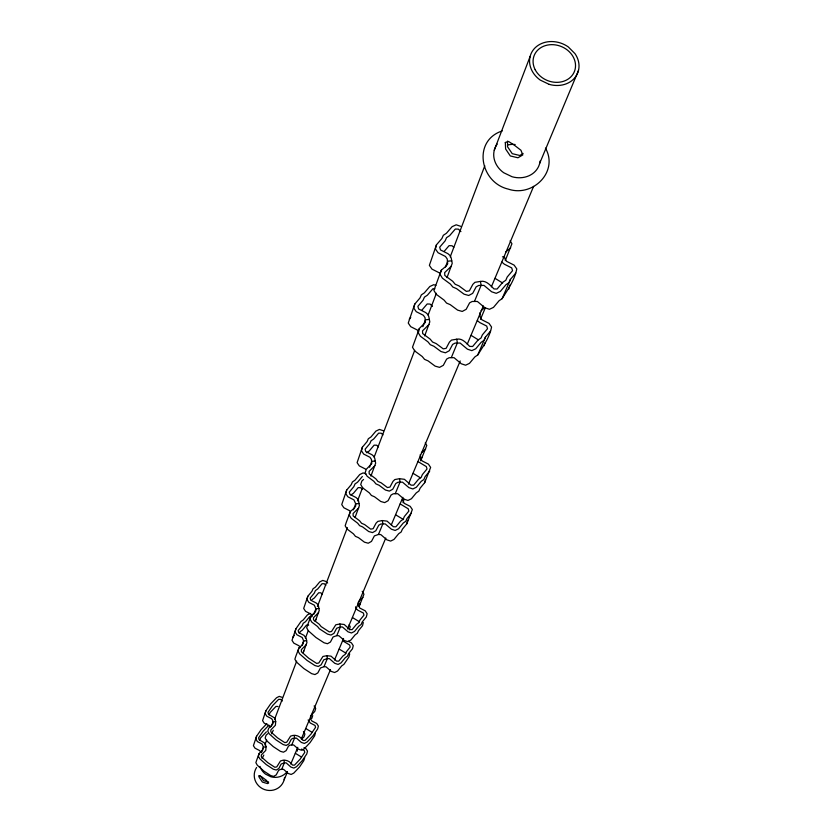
<?xml version="1.0" encoding="UTF-8"?>
<svg xmlns="http://www.w3.org/2000/svg" width="832" height="832" viewBox="0 0 832 832"><rect width="100%" height="100%" fill="white"/><g stroke="black" fill="none" stroke-linecap="round" stroke-linejoin="round"><path stroke-width="1.25" d="M507.541 141.086L507.53 146.723L512.231 153.67L519.854 155.49L523.11 153.452M460.751 226.335L456.186 224.806L452.109 226.668L446.399 233.293L443.331 235.29L441.906 238.493L436.467 244.806L435.406 248.924L438.048 252.73L445.463 256.474L447.21 258.939L447.689 263.765L446.337 265.897L441.314 270.192L433.898 290.462L436.301 294.341L444.101 300.123L446.555 303.087L450.216 304.647L457.621 310.128L462.238 311.438L466.159 309.327L469.602 302.879L472.139 301.486L477.36 301.444L484.9 307.767L489.445 309.286L493.48 307.393L499.096 300.706L502.112 298.698C507.915 289.39 514.592 280.114 516.786 268.923L514.124 265.127L506.709 261.394L504.962 258.929L504.473 256.703L502.445 256.87M435.895 285.428L433.722 284.7L429.811 286.51L424.32 292.916L421.377 294.85L420.004 297.95L414.783 304.054L413.743 308.038L416.26 311.688L423.353 315.276L425.017 317.647L425.464 322.296L419.328 328.515L412.485 347.235L414.773 350.979L422.23 356.522L424.57 359.372L428.064 360.87L435.136 366.132L439.546 367.37L443.321 365.331L446.638 359.091L449.072 357.75L454.064 357.687L461.261 363.761L465.608 365.206L469.477 363.366L474.874 356.907L477.766 354.962C483.163 346.195 489.57 337.563 491.566 327.028L489.029 323.378L481.946 319.8L480.282 317.439L479.794 312.811M508.768 289.182L509.766 285.085M484.182 345.758L484.91 342.794M363.584 479.482L361.868 480.99L360.724 484.536L362.742 487.916L369.346 492.887L371.415 495.456L374.514 496.787L380.786 501.498L384.706 502.601L388.076 500.718L391.082 495.04L393.266 493.802L397.717 493.719L404.092 499.169L407.961 500.448L411.424 498.753L416.291 492.856L418.881 491.067L420.087 488.238L424.674 482.674L425.277 480.272M424.674 482.674L430.643 467.407L428.407 464.121L422.136 460.928L420.659 458.796L420.264 454.594M365.903 473.834L363.106 472.909L359.726 474.542L354.962 480.23L352.414 481.957L351.218 484.692L346.674 490.1L345.758 493.605L347.88 496.798L353.933 499.876L355.69 503.828L355.67 506.022L354.536 507.842L350.366 511.534L346.278 522.361L345.166 525.793L347.1 529.058L353.454 533.863L355.441 536.349L358.426 537.618L364.447 542.173L368.233 543.223L371.478 541.403L374.39 535.891L378.466 534.466L380.786 534.591L386.911 539.854L390.634 541.091L393.973 539.438L398.674 533.718L401.18 531.981L402.355 529.246L406.786 523.838L407.659 520.354M406.786 523.838L412.35 509.548L410.207 506.366L404.175 503.298L402.397 499.356M363.314 622.544L362.502 625.747L358.446 630.718L357.375 633.246L355.098 634.847L350.802 640.12L347.766 641.649L344.406 640.536L338.884 635.752L336.783 635.638L333.091 636.979L330.429 642.034L327.465 643.729L324.054 642.782L315.931 637.489L308.422 630.854L306.686 627.869L307.715 624.718L311.033 615.888L314.829 612.487L315.869 610.813L315.89 608.795L314.319 605.186L308.87 602.399L306.966 599.487L307.809 596.274L311.948 591.282L313.05 588.765L315.359 587.174L319.706 581.922L322.764 580.414L326.134 581.526L327.631 583.024M349.69 653.931L348.899 657.041L343.928 664.331L341.713 665.891L337.553 671.018L334.61 672.516L331.354 671.445L326.019 666.796L323.991 666.692L320.414 668.002L317.824 672.922L314.964 674.565L311.657 673.66L303.805 668.522L296.546 662.095L294.871 659.204L295.87 656.136L298.979 647.878L302.661 644.571L303.69 640.983L302.182 637.478L296.91 634.774L295.069 631.956L295.89 628.836L300.976 621.525L303.212 619.975L307.424 614.869L310.388 613.392M304.21 759.491L304.689 757.619M315.39 732.961L314.652 735.842L310.066 742.602L304.19 748.821L301.486 750.214L298.522 749.226L293.644 744.962L290.202 745.077L288.496 746.096L286.114 750.651L283.483 752.19L280.457 751.358L273.281 746.647L266.666 740.73L265.148 738.067L266.074 735.218L267.748 733.689M414.783 304.054L408.242 323.066L410.727 326.674L417.726 330.221L418.818 331.791M383.292 430.726L379.413 429.437L375.908 431.111L370.978 436.977L368.337 438.745L367.099 441.574L362.398 447.158L361.452 450.767L363.667 454.064L369.949 457.267L371.415 459.399L371.779 463.611L366.278 469.3L365.123 472.878L367.162 476.278L373.838 481.302L375.929 483.902L379.07 485.243L385.403 490.006L389.366 491.109L392.766 489.216L395.803 483.496L398.008 482.248L402.501 482.154L408.949 487.656L412.859 488.956L416.354 487.25L421.262 481.302L423.894 479.502L425.1 476.642L429.738 471.037M295.89 628.836L292.001 640.338L293.821 643.136L299.042 645.809L300.248 647.629M266.895 723.611L261.123 729.643L256.568 736.258L255.819 739.076L257.442 741.603L262.111 744.006L263.442 747.157L262.506 750.391L259.22 753.397L256.776 759.897L255.871 762.663L257.348 765.263L263.765 771.014L270.733 775.59L273.666 776.391L276.224 774.894L278.543 770.453L280.197 769.465L283.546 769.34L288.267 773.5L291.158 774.446L293.79 773.084L299.499 767.021L303.961 760.427M282.235 697.372L279.25 696.384L276.536 697.757L270.598 703.955L265.918 710.726L265.148 713.627L266.822 716.217L271.638 718.692L272.74 720.387L272.979 723.736L268.663 728.322L267.738 731.182L269.266 733.876L275.943 739.835L283.182 744.578L286.229 745.42L288.881 743.87L291.283 739.284L292.999 738.265L296.473 738.14L301.382 742.446L304.377 743.434L307.102 742.03L313.019 735.779L317.637 728.967L318.386 726.066L316.701 723.466L311.886 721.001L310.783 719.316L310.534 715.978L314.777 711.412L315.692 708.573L314.153 705.91M424.663 335.93L429.801 321.87L428.854 316.867L428.002 314.579L425.703 312.572L418.621 308.984L417.862 306.342L423.082 300.238L424.445 297.128L427.388 295.194L432.879 288.777L434.824 288.85M446.992 277.68L452.223 263.328L451.225 258.149L450.32 255.767L447.918 253.677L440.492 249.933L439.691 247.187L445.13 240.874L446.545 237.661L449.613 235.664L455.322 229.039L458.38 229.143L460.928 231.587M370.906 476.143L375.648 463.195L374.847 458.671L374.098 456.591L372.07 454.792L365.778 451.599L365.123 449.197L369.824 443.622L371.062 440.794L373.693 439.015L378.633 433.15L381.243 433.212L382.959 434.907M315.848 619.268L315.224 621.39L319.238 610.407L318.573 606.403L317.938 604.562L316.181 602.982L310.731 600.194L310.18 598.073L314.309 593.081L315.411 590.564L317.72 588.962L322.057 583.71L324.334 583.752L325.822 585.239M355.025 517.577L359.403 505.596L358.634 501.228L357.926 499.221L355.971 497.474L349.929 494.395L349.294 492.076L353.829 486.668L355.035 483.922L357.573 482.196L362.346 476.507M273.312 730.278L271.544 733.793M303.753 650.832L303.15 652.891L306.935 642.533L306.29 638.643L303.982 635.336L298.709 632.632L298.178 630.573L302.182 625.716L303.254 623.272L305.49 621.712L309.702 616.606L311.906 616.637M263.817 755.071L262.09 758.493M505.253 260.634L511.94 243.734L510.11 240.833M402.99 502.663L404.061 499.262M421.782 457.288L420.68 460.793L426.795 445.422L425.256 442.894M349.253 629.824L350.23 626.756L349.107 624.832M360.173 603.21L359.174 606.341L363.958 594.246L362.201 591.271M311.823 718.411L312.728 715.593M441.314 270.192L440.003 274.269L442.437 278.2L450.341 284.034L452.826 287.04L456.539 288.621L464.038 294.164L468.707 295.485L472.68 293.363L476.154 286.842L478.722 285.449L484.006 285.407L491.65 291.793L496.246 293.332L500.334 291.429L506.002 284.679L509.049 282.662L510.432 279.417L515.778 273.052M419.328 328.515L418.059 332.446L420.378 336.232L427.929 341.827L430.3 344.718L433.836 346.226L440.991 351.541L445.453 352.799L449.27 350.74L452.618 344.448L455.083 343.096L460.127 343.044L467.418 349.17L471.817 350.636L475.738 348.785L481.187 342.264L484.11 340.309L485.441 337.168L490.589 331.022M298.979 647.878L297.981 650.978L299.666 653.89L306.987 660.369L314.912 665.548L318.25 666.463L321.131 664.81L323.742 659.849L327.35 658.538L329.399 658.642L334.786 663.322L338.062 664.404L341.037 662.906L345.228 657.738L347.454 656.167L348.514 653.692L352.466 648.814L353.267 645.684L351.416 642.866L348.254 641.254M311.033 615.888L310.003 619.07L311.75 622.076L317.533 626.486L319.332 628.763L327.538 634.109L330.98 635.055L333.965 633.36L336.648 628.254L340.382 626.912L342.493 627.026L348.067 631.852L351.458 632.975L354.526 631.436L358.852 626.122L361.15 624.51L362.232 621.972L366.319 616.959L367.141 613.735L365.217 610.823L359.767 608.046L358.186 604.438L358.197 602.441L359.216 600.777L362.96 597.397M350.366 511.534L349.242 514.998L351.198 518.294L357.614 523.141L359.622 525.647L362.638 526.937L368.722 531.534L372.538 532.594L375.825 530.754L378.758 525.2L380.879 523.994L385.216 523.9L391.414 529.204L395.169 530.452L398.549 528.788L403.291 523.016L405.818 521.269L406.994 518.513L411.466 513.063M259.22 753.397L258.315 756.184L259.802 758.794L266.271 764.598L273.291 769.205L276.255 770.016L278.824 768.508L281.174 764.036L284.388 762.83L286.208 762.913L290.971 767.104L293.883 768.061L296.525 766.688L302.276 760.594L306.779 753.948L307.507 751.119L305.874 748.592L304.013 747.635M256.568 736.258L253.406 745.68L255.008 748.186L259.646 750.568L260.707 752.201M265.918 710.726L262.579 720.626L264.233 723.206L269.017 725.66L270.109 727.334M307.809 596.274L303.68 608.452L305.562 611.333L310.97 614.099L312.218 615.971M346.674 490.1L341.734 504.598L343.834 507.749L349.814 510.796M362.398 447.158L357.105 462.634L359.299 465.899L365.518 469.061M436.467 244.806L429.374 265.377L431.985 269.131L439.317 272.834L440.461 274.456M261.383 752.606L263.442 747.157L266.063 746.855L265.762 750.412L261.321 754.978L261.352 756.881L267.831 762.674L274.851 767.281L276.754 766.886L280.478 760.989C285.064 758.909 289.91 760.937 292.542 765.118L294.497 765.128L300.258 759.034L304.762 752.388L304.283 750.537L301.475 749.102M271.253 726.554L273.01 721.926L275.704 721.625L275.402 725.275L270.826 729.955L270.868 731.91L277.545 737.87L284.783 742.612L286.749 742.206L290.566 736.154C295.298 734.022 300.269 736.112 302.994 740.407L305.011 740.428L310.929 734.178L315.557 727.366L315.058 725.462L310.242 722.987L308.142 719.94M301.891 645.726L303.69 640.983L306.634 640.661M313.789 614.349L315.89 608.795L318.937 608.473M353.392 509.87L355.69 503.828L359.05 503.495M369.564 467.23L371.79 461.344L375.274 461.011M422.843 326.674L425.454 319.8L429.364 319.457M445.463 266.999L447.678 261.165L451.766 260.832M264.857 744.921L266.708 740.064M274.539 719.42L296.681 661.149M305.438 638.082L308.204 630.791M317.429 606.507L347.391 527.592M357.542 500.885L362.606 487.531M374.14 457.174L414.71 350.334M428.085 315.12L436.384 293.27M450.216 256.849L484.796 165.786M494.25 150.301L530.109 56.493M281.736 769.257L284.388 762.83L283.993 760.282M291.782 744.869L294.59 738.057L294.185 735.436M323.991 666.692L327.35 658.538L326.882 655.699L322.941 656.458L318.802 662.99L316.649 663.416L308.724 658.247L301.402 651.768L301.35 649.657L306.322 644.613M336.783 635.638L340.382 626.912L339.893 624L335.816 624.77L331.542 631.478L329.326 631.925L321.131 626.579L319.322 624.302L313.55 619.902L313.487 617.718L318.614 612.539M378.466 534.466L382.876 523.754L382.314 520.572L377.822 521.394L376.074 523.141L373.142 528.684L370.687 529.152L364.603 524.566L361.587 523.276L359.58 520.77L353.163 515.923L353.08 513.552L358.727 507.926M395.314 493.574L400.067 482.009L399.485 478.712L394.815 479.554L393.006 481.354L389.979 487.074L387.431 487.552L381.108 482.789L377.967 481.458L375.877 478.858L369.2 473.845L369.106 471.38L374.951 465.587M451.36 357.51L457.392 342.857L456.706 339.217L451.474 340.09L449.457 342.066L446.108 348.358L443.258 348.858L436.103 343.543L432.567 342.035L430.196 339.154L422.656 333.549L422.531 330.845L429.042 324.501M474.531 301.246L481.146 285.21L480.407 281.424L474.937 282.318L472.846 284.357L469.362 290.867L466.388 291.387L458.89 285.844L455.187 284.263L452.702 281.268L444.798 275.434L444.662 272.615L451.443 266.063M539.708 163.27L578.51 70.398M284.17 779.74L287.425 771.992M290.753 764.067L297.794 747.323M301.319 738.951L330.481 669.583M334.506 660.015L343.554 638.477M347.578 628.909L385.788 538.013M391.321 524.846L402.886 497.338M408.418 484.182L460.2 360.984M467.241 344.24L483.33 305.968M491.379 286.822L533.614 186.358M480.459 319.322L485.326 307.809M477.766 354.962L485.441 337.168M502.112 298.698L510.432 279.417M299.406 633.329L300.113 631.706L302.338 630.157L306.509 625.092L308.693 625.123M269.069 714.865L270.057 712.608L275.943 706.451L277.94 706.472M259.719 740.054L260.676 737.849L266.396 731.848M268.913 725.161L263.141 731.203L258.596 737.807L259.054 739.658L265.231 743.434L266.063 746.855M292.822 637.229L294.414 635.305M409.271 319.124L410.748 317.398M421.741 310.336L427.17 303.971L430.061 304.065L432.463 306.384M444.236 251.285L449.082 245.658L452.098 245.762L453.773 247.374M301.6 739.086L304.034 736.85L304.918 734.084L303.43 731.494M421.418 452.733L425.682 448.968M481.073 310.762L484.858 307.476M505.762 252.013L510.692 247.77M312.052 599.581L314.34 598L318.656 592.79L320.902 592.821L322.379 594.298M350.927 494.988L353.444 493.272L358.166 487.625L360.651 487.677L362.284 489.289M366.621 452.733L369.231 450.975L374.119 445.151L376.698 445.214L378.404 446.888M502.268 130.915C472.254 140.67 479.887 182.499 508.342 189.124C532.875 197.444 558.834 171.652 545.449 148.106M268.642 782.122L263.536 780.634L260.333 775.882M326.882 655.699L331.042 656.167L336.534 661.128L338.738 661.159L342.94 655.99L345.166 654.42L346.226 651.955L350.189 647.078L349.638 645.018L342.67 640.786M339.893 624L344.188 624.478L349.877 629.595L352.154 629.626L356.481 624.322L358.779 622.71L359.871 620.173L363.948 615.16L363.386 613.038L357.937 610.251L356.169 608.67L355.524 606.83M382.314 520.572L387.067 521.123L393.39 526.75L395.907 526.802L400.66 521.04L403.187 519.293L404.362 516.526L408.845 511.087L408.2 508.768L400.202 503.953M399.485 478.712L404.414 479.305L410.998 485.129L413.618 485.191L418.527 479.242L421.148 477.443L422.365 474.594L427.003 468.988L426.327 466.586L418.007 461.594M456.706 339.217C462.238 337.948 466.201 343.023 469.695 346.403L472.638 346.486L478.088 339.976L481.021 338.01L482.352 334.88L487.5 328.734L486.72 326.082L479.638 322.504L477.329 320.507M480.407 281.424C486.19 280.134 490.339 285.418 494.01 288.933L497.078 289.037L502.757 282.298L505.804 280.27L507.198 277.025L512.543 270.67L511.711 267.914L504.306 264.181L501.894 262.101M502.663 283.046L495.061 278.346M478.358 339.862L471.089 335.358M420.274 477.734L413.078 473.325M403.551 519.584L395.637 514.81M359.59 621.858L352.446 617.531M346.091 653.266L339.186 649.074M312.094 732.358L305.781 728.51M301.486 757.037L295.36 753.303M282.256 701.033L280.623 699.379L278.606 699.358L272.678 705.546L267.998 712.327L268.476 714.23L274.841 718.11L275.704 721.625M297.107 749.611L297.367 751.098M287.175 771.67A15.538 14.882 21.8 0 1 270.982 776.807L265.533 774.134A15.538 14.882 21.8 0 1 260 766.407M284.565 777.473A15.288 14.674 21.8 0 1 264.545 789.578A15.288 14.674 21.8 0 1 256.589 767.489M507.541 145.049A20.238 17.482 21.8 0 1 515.164 144.518M540.114 161.013A23.681 20.436 21.8 0 1 512.044 176.738L503.693 172.723A23.681 20.436 21.8 0 1 497.193 144.092M258.991 775.871L259.189 777.348L262.392 782.08L267.498 783.588L268.601 783.089L266.375 780.343L261.57 776.734L258.991 775.871M505.305 142.49L505.617 149.001L510.318 155.958L517.951 157.778L522.787 154.929L520.957 150.27L514.519 145.319L508.56 141.45L505.305 142.49M549.182 84.365L540.28 80.101A25.23 21.403 21.8 0 1 533.894 49.119A25.23 21.403 21.8 0 1 568.266 46.904L574.995 53.654A25.23 21.403 21.8 0 1 574.714 77.896A25.23 21.403 21.8 0 1 549.182 84.365M535.174 69.711A21.653 18.366 21.8 0 0 571.844 75.816A21.653 18.366 21.8 0 0 555.88 44.98A21.653 18.366 21.8 0 0 535.174 69.711"/></g></svg>
